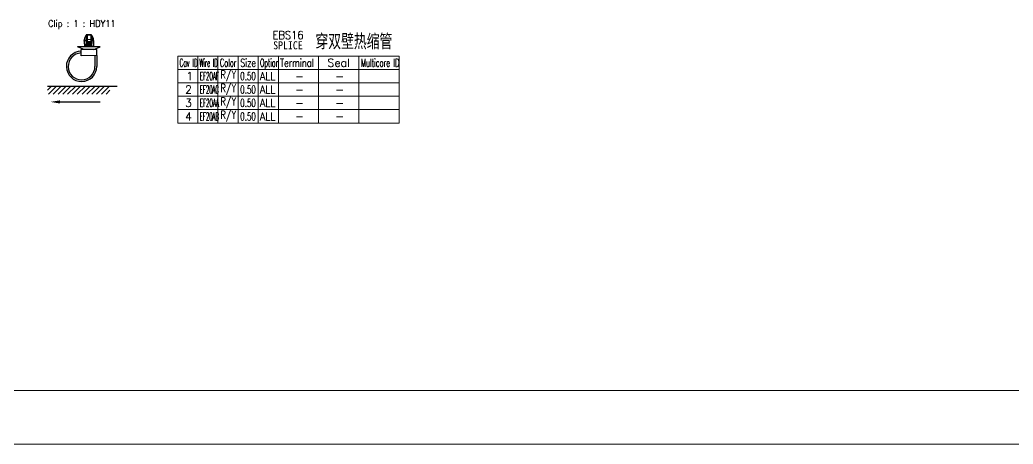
# Model space of a CAD drawing. Header units: inches. Extents: x 47316 to 59086, y 3141 to 11743.
# Drawn here: x 52717.3 to 53087.4, y 9458.1 to 9616.3 of the extents above; entities that cross this region are included whole.
import ezdxf

# ---------------------------------------------------------------- set-up
doc = ezdxf.new("R2010")
doc.units = ezdxf.units.IN
doc.header["$MEASUREMENT"] = 0
doc.styles.add('MtX_FangSong_GB2312', font='')
doc.styles.get("Standard").update_dxf_attribs({"font": ''})
doc.styles.get('MtX_FangSong_GB2312').set_extended_font_data('FangSong_GB2312')
doc.styles.get('Standard').set_extended_font_data('SimSun')

msp = doc.modelspace()

# ---------------------------------------------------------------- linework, layer by layer
at = {"color": 0, "linetype": 'ByBlock', "lineweight": -3, "ltscale": 0.012206}
for p, q in [((52741.36, 9608.84), (52741.36, 9608.59)), ((52741.46, 9608.84), (52741.46, 9608.59))]:
    msp.add_line(p, q, dxfattribs=at)
at = {"color": 0, "linetype": 'ByBlock', "lineweight": -3, "ltscale": 0.005}
for p, q in [((52741.46, 9608.84), (52741.36, 9608.84)), ((52741.46, 9608.59), (52741.36, 9608.59)), ((52741.59, 9609.43), (52741.5, 9609.47)), ((52742.12, 9610.57), (52742.03, 9610.61)), ((52742.12, 9610.57), (52742.12, 9610.67)), ((52743.99, 9610.58), (52743.99, 9610.68)), ((52743.99, 9610.58), (52744.08, 9610.62)), ((52744.53, 9609.44), (52744.62, 9609.48)), ((52744.66, 9608.85), (52744.76, 9608.85)), ((52744.66, 9608.61), (52744.76, 9608.61)), ((52744.67, 9606.35), (52744.77, 9606.35))]:
    msp.add_line(p, q, dxfattribs=at)
at = {"color": 0, "linetype": 'ByBlock', "lineweight": -3, "ltscale": 0.004477}
msp.add_line((52741.36, 9608.5), (52741.36, 9608.59), dxfattribs=at)
at = {"color": 0, "linetype": 'ByBlock', "lineweight": -3, "ltscale": 0.00896}
msp.add_line((52741.36, 9608.33), (52741.36, 9608.5), dxfattribs=at)
at = {"color": 0, "linetype": 'ByBlock', "lineweight": -3, "ltscale": 0.107719}
msp.add_line((52741.36, 9608.33), (52741.37, 9606.17), dxfattribs=at)
at = {"color": 0, "linetype": 'ByBlock', "lineweight": -3, "ltscale": 0.000715637}
msp.add_line((52741.38, 9608.32), (52741.36, 9608.32), dxfattribs=at)
at = {"color": 0, "linetype": 'ByBlock', "lineweight": -3, "ltscale": 0.0325}
for p, q in [((52742.11, 9608.6), (52741.46, 9608.59)), ((52742.11, 9608.48), (52741.46, 9608.48)), ((52744.66, 9608.61), (52744.01, 9608.61)), ((52744.66, 9608.45), (52744.01, 9608.45)), ((52744.01, 9606.5), (52744.66, 9606.5))]:
    msp.add_line(p, q, dxfattribs=at)
at = {"color": 0, "linetype": 'ByBlock', "lineweight": -3, "ltscale": 0.005597}
msp.add_line((52741.46, 9608.48), (52741.46, 9608.59), dxfattribs=at)
at = {"color": 0, "linetype": 'ByBlock', "lineweight": -3, "ltscale": 0.002986}
msp.add_line((52741.46, 9608.42), (52741.46, 9608.48), dxfattribs=at)
at = {"color": 0, "linetype": 'ByBlock', "lineweight": -3, "ltscale": 9.0198e-05}
msp.add_line((52741.46, 9608.42), (52741.46, 9608.42), dxfattribs=at)
at = {"color": 0, "linetype": 'ByBlock', "lineweight": -3, "ltscale": 0.000495148}
msp.add_line((52741.47, 9608.42), (52741.46, 9608.42), dxfattribs=at)
at = {"color": 0, "linetype": 'ByBlock', "lineweight": -3, "ltscale": 0.031953}
msp.add_line((52742.11, 9608.42), (52741.47, 9608.42), dxfattribs=at)
at = {"color": 0, "linetype": 'ByBlock', "lineweight": -3, "ltscale": 0.062942}
for p, q in [((52741.5, 9609.47), (52742.03, 9610.61)), ((52744.08, 9610.62), (52744.62, 9609.48))]:
    msp.add_line(p, q, dxfattribs=at)
at = {"color": 0, "linetype": 'ByBlock', "lineweight": -3, "ltscale": 0.062941}
for p, q in [((52741.59, 9609.43), (52742.12, 9610.57)), ((52743.99, 9610.58), (52744.53, 9609.44))]:
    msp.add_line(p, q, dxfattribs=at)
at = {"color": 0, "linetype": 'ByBlock', "lineweight": -3, "ltscale": 0.081943}
for p, q in [((52742.11, 9610.42), (52742.11, 9608.78)), ((52742.36, 9610.52), (52742.36, 9608.88)), ((52743.76, 9610.53), (52743.76, 9608.89)), ((52744.01, 9610.43), (52744.01, 9608.79))]:
    msp.add_line(p, q, dxfattribs=at)
at = {"color": 0, "linetype": 'ByBlock', "lineweight": -3, "ltscale": 0.04455}
for p, q in [((52742.11, 9608.78), (52742.11, 9607.89)), ((52744.01, 9608.79), (52744.01, 9607.9))]:
    msp.add_line(p, q, dxfattribs=at)
at = {"color": 0, "linetype": 'ByBlock', "lineweight": -3, "ltscale": 0.005363}
msp.add_line((52742.11, 9608.6), (52742.11, 9608.49), dxfattribs=at)
at = {"color": 0, "linetype": 'ByBlock', "lineweight": -3, "ltscale": 0.000233459}
msp.add_line((52742.11, 9608.49), (52742.11, 9608.48), dxfattribs=at)
at = {"color": 0, "linetype": 'ByBlock', "lineweight": -3, "ltscale": 0.003059}
msp.add_line((52742.11, 9608.48), (52742.11, 9608.42), dxfattribs=at)
at = {"color": 0, "linetype": 'ByBlock', "lineweight": -3, "ltscale": 0.1}
msp.add_line((52742.11, 9606.42), (52742.11, 9608.42), dxfattribs=at)
at = {"color": 0, "linetype": 'ByBlock', "lineweight": -3, "ltscale": 0.012637}
for p, q in [((52742.11, 9607.64), (52742.11, 9607.89)), ((52742.36, 9607.82), (52742.36, 9608.07)), ((52743.76, 9608.08), (52743.76, 9607.82)), ((52744.01, 9607.9), (52744.01, 9607.64))]:
    msp.add_line(p, q, dxfattribs=at)
at = {"color": 0, "linetype": 'ByBlock', "lineweight": -3, "ltscale": 0.009006}
for p, q in [((52742.11, 9607.64), (52742.11, 9607.46)), ((52744.01, 9607.64), (52744.01, 9607.46))]:
    msp.add_line(p, q, dxfattribs=at)
at = {"color": 0, "linetype": 'ByBlock', "lineweight": -3, "ltscale": 0.009364}
for p, q in [((52742.11, 9607.46), (52742.11, 9607.27)), ((52742.36, 9607.46), (52742.36, 9607.27)), ((52743.76, 9607.28), (52743.76, 9607.46)), ((52744.01, 9607.28), (52744.01, 9607.46))]:
    msp.add_line(p, q, dxfattribs=at)
at = {"color": 0, "linetype": 'ByBlock', "lineweight": -3, "ltscale": 0.0125}
for p, q in [((52742.11, 9607.46), (52742.36, 9607.46)), ((52743.76, 9607.46), (52744.01, 9607.46)), ((52742.11, 9607.27), (52742.36, 9607.27)), ((52743.06, 9606.42), (52743.07, 9606.17)), ((52743.11, 9606.42), (52743.12, 9606.17)), ((52743.76, 9607.28), (52744.01, 9607.28))]:
    msp.add_line(p, q, dxfattribs=at)
at = {"color": 0, "linetype": 'ByBlock', "lineweight": -3, "ltscale": 0.011816}
for p, q in [((52742.36, 9610.67), (52742.12, 9610.67)), ((52743.99, 9610.68), (52743.76, 9610.68))]:
    msp.add_line(p, q, dxfattribs=at)
at = {"color": 0, "linetype": 'ByBlock', "lineweight": -3, "ltscale": 0.001816}
for p, q in [((52742.16, 9610.57), (52742.12, 9610.57)), ((52743.99, 9610.58), (52743.96, 9610.58))]:
    msp.add_line(p, q, dxfattribs=at)
at = {"color": 0, "linetype": 'ByBlock', "lineweight": -3, "ltscale": 0.07}
for p, q in [((52743.76, 9610.68), (52742.36, 9610.67)), ((52743.76, 9610.53), (52742.36, 9610.52)), ((52743.76, 9608.89), (52742.36, 9608.88)), ((52743.76, 9608.08), (52742.36, 9608.07)), ((52743.76, 9607.82), (52742.36, 9607.82)), ((52743.76, 9607.46), (52742.36, 9607.46)), ((52743.76, 9607.28), (52742.36, 9607.27))]:
    msp.add_line(p, q, dxfattribs=at)
at = {"color": 0, "linetype": 'ByBlock', "lineweight": -3, "ltscale": 0.007544}
for p, q in [((52742.36, 9610.67), (52742.36, 9610.52)), ((52743.76, 9610.68), (52743.76, 9610.53))]:
    msp.add_line(p, q, dxfattribs=at)
at = {"color": 0, "linetype": 'ByBlock', "lineweight": -3, "ltscale": 0.0405}
for p, q in [((52742.36, 9608.88), (52742.36, 9608.07)), ((52743.76, 9608.89), (52743.76, 9608.08))]:
    msp.add_line(p, q, dxfattribs=at)
at = {"color": 0, "linetype": 'ByBlock', "lineweight": -3, "ltscale": 0.018011}
for p, q in [((52742.36, 9607.82), (52742.36, 9607.46)), ((52743.76, 9607.82), (52743.76, 9607.46))]:
    msp.add_line(p, q, dxfattribs=at)
at = {"color": 0, "linetype": 'ByBlock', "lineweight": -3, "ltscale": 0.011804}
for p, q in [((52744.66, 9608.61), (52744.66, 9608.85)), ((52744.76, 9608.61), (52744.76, 9608.85))]:
    msp.add_line(p, q, dxfattribs=at)
at = {"color": 0, "linetype": 'ByBlock', "lineweight": -3, "ltscale": 0.007907}
msp.add_line((52744.66, 9608.61), (52744.66, 9608.45), dxfattribs=at)
at = {"color": 0, "linetype": 'ByBlock', "lineweight": -3, "ltscale": 0.097302}
for p, q in [((52744.66, 9608.45), (52744.66, 9606.5)), ((52744.76, 9608.48), (52744.76, 9606.54))]:
    msp.add_line(p, q, dxfattribs=at)
at = {"color": 0, "linetype": 'ByBlock', "lineweight": -3, "ltscale": 0.006325}
msp.add_line((52744.76, 9608.61), (52744.76, 9608.48), dxfattribs=at)
at = {"color": 0, "linetype": 'ByBlock', "lineweight": -3, "ltscale": 0.425}
msp.add_line((52747.32, 9606.18), (52738.82, 9606.17), dxfattribs=at)
at = {"color": 0, "linetype": 'ByBlock', "lineweight": -3, "ltscale": 0.132311}
for p, q in [((52741.27, 9605.17), (52738.82, 9606.17)), ((52744.87, 9605.18), (52747.32, 9606.18))]:
    msp.add_line(p, q, dxfattribs=at)
at = {"color": 0, "linetype": 'ByBlock', "lineweight": -3, "ltscale": 0.1125}
for p, q in [((52740.17, 9602.92), (52740.17, 9605.17)), ((52745.97, 9602.93), (52745.97, 9605.18))]:
    msp.add_line(p, q, dxfattribs=at)
at = {"color": 0, "linetype": 'ByBlock', "lineweight": -3, "ltscale": 0.096026}
for p, q in [((52742.09, 9605.17), (52740.17, 9605.17)), ((52745.97, 9605.18), (52744.05, 9605.18))]:
    msp.add_line(p, q, dxfattribs=at)
at = {"color": 0, "linetype": 'ByBlock', "lineweight": -3, "ltscale": 0.004339}
msp.add_line((52742.11, 9606.42), (52742.03, 9606.42), dxfattribs=at)
at = {"color": 0, "linetype": 'ByBlock', "lineweight": -3, "ltscale": 0.097948}
msp.add_line((52744.05, 9605.18), (52742.09, 9605.17), dxfattribs=at)
at = {"color": 0, "linetype": 'ByBlock', "lineweight": -3, "ltscale": 0.022501}
for p, q in [((52742.11, 9606.82), (52742.11, 9607.27)), ((52744.01, 9606.83), (52744.01, 9607.28))]:
    msp.add_line(p, q, dxfattribs=at)
at = {"color": 0, "linetype": 'ByBlock', "lineweight": -3, "ltscale": 0.095}
for p, q in [((52744.01, 9606.83), (52742.11, 9606.82)), ((52744.01, 9606.43), (52742.11, 9606.42))]:
    msp.add_line(p, q, dxfattribs=at)
at = {"color": 0, "linetype": 'ByBlock', "lineweight": -3, "ltscale": 0.02}
for p, q in [((52742.11, 9606.42), (52742.11, 9606.82)), ((52744.01, 9606.43), (52744.01, 9606.83))]:
    msp.add_line(p, q, dxfattribs=at)
at = {"color": 0, "linetype": 'ByBlock', "lineweight": -3, "ltscale": 0.0025}
msp.add_line((52743.07, 9606.34), (52743.12, 9606.34), dxfattribs=at)
at = {"color": 0, "linetype": 'ByBlock', "lineweight": -3, "ltscale": 0.032832}
msp.add_line((52744.01, 9606.35), (52744.67, 9606.35), dxfattribs=at)
at = {"color": 0, "linetype": 'ByBlock', "lineweight": -3, "ltscale": 0.007906}
msp.add_line((52744.66, 9606.5), (52744.67, 9606.35), dxfattribs=at)
at = {"color": 0, "linetype": 'ByBlock', "lineweight": -3, "ltscale": 0.008443}
for p, q in [((52744.67, 9606.35), (52744.67, 9606.18)), ((52744.77, 9606.35), (52744.77, 9606.18))]:
    msp.add_line(p, q, dxfattribs=at)
at = {"color": 0, "linetype": 'ByBlock', "lineweight": -3, "ltscale": 0.009488}
msp.add_line((52744.76, 9606.54), (52744.77, 9606.35), dxfattribs=at)
at = {"color": 0, "linetype": 'ByBlock', "lineweight": -3, "ltscale": 0.289999}
msp.add_line((52745.97, 9602.93), (52740.17, 9602.92), dxfattribs=at)
at = {"color": 0, "linetype": 'ByBlock', "lineweight": -3, "ltscale": 0.2}
for p, q in [((52745.32, 9602.93), (52745.33, 9598.93)), ((52745.97, 9602.93), (52745.98, 9598.93))]:
    msp.add_line(p, q, dxfattribs=at)
at = {"color": 0, "linetype": 'Continuous', "lineweight": 15}
for p, q in [((52776.15, 9602.79), (52858.65, 9602.79)), ((52776.15, 9597.79), (52776.15, 9602.79)), ((52776.15, 9597.79), (52858.65, 9597.79))]:
    msp.add_line(p, q, dxfattribs=at)
at = {"color": 7, "linetype": 'Continuous', "lineweight": 15}
for p, q in [((52783.65, 9597.79), (52783.65, 9602.79)), ((52791.15, 9597.79), (52791.15, 9602.79)), ((52798.65, 9597.79), (52798.65, 9602.79)), ((52806.15, 9597.79), (52806.15, 9602.79)), ((52813.65, 9597.79), (52813.65, 9602.79)), ((52828.65, 9597.79), (52828.65, 9602.79)), ((52843.65, 9597.79), (52843.65, 9602.79)), ((52858.65, 9597.79), (52858.65, 9602.79))]:
    msp.add_line(p, q, dxfattribs=at)
at = {"color": 102, "linetype": 'Continuous', "lineweight": 15}
for p, q in [((52783.65, 9592.79), (52783.65, 9597.79)), ((52791.15, 9592.79), (52791.15, 9597.79)), ((52798.65, 9592.79), (52798.65, 9597.79)), ((52806.15, 9592.79), (52806.15, 9597.79)), ((52813.65, 9592.79), (52813.65, 9597.79)), ((52828.65, 9592.79), (52828.65, 9597.79)), ((52843.65, 9592.79), (52843.65, 9597.79)), ((52783.65, 9587.79), (52783.65, 9592.79)), ((52791.15, 9587.79), (52791.15, 9592.79)), ((52798.65, 9587.79), (52798.65, 9592.79)), ((52806.15, 9587.79), (52806.15, 9592.79)), ((52813.65, 9587.79), (52813.65, 9592.79)), ((52828.65, 9587.79), (52828.65, 9592.79)), ((52843.65, 9587.79), (52843.65, 9592.79)), ((52783.65, 9582.79), (52783.65, 9587.79)), ((52791.15, 9582.79), (52791.15, 9587.79)), ((52798.65, 9582.79), (52798.65, 9587.79)), ((52806.15, 9582.79), (52806.15, 9587.79)), ((52813.65, 9582.79), (52813.65, 9587.79)), ((52828.65, 9582.79), (52828.65, 9587.79)), ((52843.65, 9582.79), (52843.65, 9587.79)), ((52783.65, 9577.79), (52783.65, 9582.79)), ((52791.15, 9577.79), (52791.15, 9582.79)), ((52798.65, 9577.79), (52798.65, 9582.79)), ((52806.15, 9577.79), (52806.15, 9582.79)), ((52813.65, 9577.79), (52813.65, 9582.79)), ((52828.65, 9577.79), (52828.65, 9582.79)), ((52843.65, 9577.79), (52843.65, 9582.79))]:
    msp.add_line(p, q, dxfattribs=at)
at = {"color": 0, "lineweight": -3}
for p, q in [((52727.65, 9590.08, 0), (52729.18, 9591.61, 0)), ((52727.65, 9591.61, 0), (52753.54, 9591.61)), ((52727.97, 9588.6, 0), (52730.97, 9591.61, 0)), ((52729.77, 9588.6, 0), (52732.77, 9591.61, 0)), ((52731.56, 9588.6, 0), (52734.57, 9591.61, 0)), ((52733.36, 9588.6, 0), (52736.36, 9591.61, 0)), ((52735.15, 9588.6, 0), (52738.16, 9591.61, 0)), ((52736.95, 9588.6, 0), (52739.95, 9591.61, 0)), ((52738.75, 9588.6, 0), (52741.75, 9591.61, 0)), ((52740.54, 9588.6, 0), (52743.55, 9591.61, 0)), ((52742.34, 9588.6, 0), (52745.34, 9591.61, 0)), ((52744.14, 9588.6, 0), (52747.14, 9591.61, 0)), ((52745.93, 9588.6, 0), (52748.93, 9591.61, 0)), ((52747.73, 9588.6, 0), (52750.73, 9591.61, 0)), ((52749.52, 9588.6, 0), (52750.92, 9590, 0))]:
    msp.add_line(p, q, dxfattribs=at)
msp.add_line((52732.27, 9585.68), (52747.22, 9585.68))
at = {"color": 0, "lineweight": 15}
for p, q in [((50267.93, 9478.08), (57367.93, 9478.08)), ((50247.93, 9458.08), (57387.93, 9458.08))]:
    msp.add_line(p, q, dxfattribs=at)
at = {"color": 0, "linetype": 'ByBlock', "lineweight": -3}
msp.add_lwpolyline([(52742.03, 9606.42), (52741.79, 9606.81), (52741.61, 9607.21), (52741.48, 9607.64), (52741.41, 9607.98), (52741.38, 9608.32)], dxfattribs=at)
at = {"color": 0, "linetype": 'Continuous', "lineweight": 15}
for points in [[(52776.15, 9592.79), (52776.15, 9597.79), (52858.65, 9597.79), (52858.65, 9592.79)], [(52776.15, 9587.79), (52776.15, 9592.79), (52858.65, 9592.79), (52858.65, 9587.79)], [(52776.15, 9582.79), (52776.15, 9587.79), (52858.65, 9587.79), (52858.65, 9582.79)], [(52776.15, 9577.79), (52776.15, 9582.79), (52858.65, 9582.79), (52858.65, 9577.79)]]:
    msp.add_lwpolyline(points, close=True, dxfattribs=at)
at = {"color": 0, "linetype": 'ByBlock', "lineweight": -3}
for centre, radius, start, end in [((52742.86, 9608.84), 1.5, 155.1082, 180.1251), ((52741.46, 9608.32), 0.0999, 90.1825, 180.1824), ((52741.36, 9608.32), 0.00433, 161.2875, 224.5157), ((52741.47, 9608.33), 0.0931, 88.5245, 184.2015), ((52742.86, 9608.84), 1.4, 155.1082, 180.1251), ((52742.12, 9610.57), 0.1, 90.1251, 155.1082), ((52742.36, 9610.42), 0.25, 90.1251, 180.1251), ((52743.76, 9610.43), 0.25, 0.1251, 90.1251), ((52743.99, 9610.58), 0.1, 25.142, 90.1251), ((52743.26, 9608.84), 1.4, 0.1251, 25.142), ((52743.26, 9608.84), 1.5, 0.1251, 25.142), ((52740.33, 9598.92), 5.65, 91.6464, 0.1251), ((52740.33, 9598.92), 5, 91.8442, 0.1251), ((52743.51, 9606.43), 0.5, 330.1251, 0.1251)]:
    msp.add_arc(centre, radius, start, end, dxfattribs=at)
for centre, major_axis, ratio, start_param, end_param in [((52741.46, 9608.5), (0.1, 0), 0.22389, 3.141593, 4.712389), ((52741.46, 9608.33), (0.1, 0), 0.97071, 1.570796, 3.141593), ((52742.36, 9610.42), (-0.25, -0.001), 0.396439, 4.712389, 6.283185), ((52742.36, 9608.78), (-0.25, -0.001), 0.396439, 4.712389, 6.283185), ((52742.36, 9607.89), (-0.25, -0.001), 0.720438, 4.712389, 6.283185), ((52742.36, 9607.64), (-0.25, -0.001), 0.720438, 4.712389, 6.283185), ((52743.76, 9610.43), (-0.25, -0.001), 0.396439, 3.141593, 4.712389), ((52743.76, 9608.79), (-0.25, -0.001), 0.396439, 3.141593, 4.712389), ((52743.76, 9607.9), (-0.25, -0.001), 0.720438, 3.141593, 4.712389), ((52743.76, 9607.64), (-0.25, -0.001), 0.720438, 3.141593, 4.712389), ((52744.66, 9608.48), (-0.1, 0), 0.316228, 1.570796, 3.141593), ((52744.66, 9606.54), (-0.1, 0), 0.316228, 1.570796, 3.141593)]:
    msp.add_ellipse(centre, major_axis=major_axis, ratio=ratio, start_param=start_param, end_param=end_param, dxfattribs=at)
msp.add_solid([(52732.27, 9585.09), (52728.77, 9585.68), (52732.27, 9586.26)])

# ---------------------------------------------------------------- texts
at = {"lineweight": 15, "style": 'MtX_FangSong_GB2312', "width": 0.7}
msp.add_text('穿双壁热缩管', height=5, dxfattribs=at).set_placement((52827.47, 9605.84))
at = {"color": 42, "linetype": 'Continuous', "lineweight": 15, "insert": (52727.86, 9616.16), "char_height": 2.5, "width": 30.1071, "attachment_point": 1}
msp.add_mtext('\\Fromans.shx;\\W0.9000000000;\\T1.0000000000;\\o\\lClip : 1 : HDY11', dxfattribs=at)
at = {"color": 6, "linetype": 'Continuous', "lineweight": 20, "char_height": 3, "attachment_point": 1}
for s, insert, width in [('\\Fromans.shx;\\W0.9000000000;\\T1.0000000000;\\o\\lEBS16', (52811.48, 9612.11), 12.8571), ('\\f黑体|b0|i0|c1|p0;\\W0.9000000000;\\T1.0000000000;\\o\\lSPLICE', (52811.71, 9608.29), 11.6494)]:
    msp.add_mtext(s, dxfattribs=dict(at, insert=insert, width=width))
at = {"color": 7, "linetype": 'Continuous', "lineweight": 15, "char_height": 3, "attachment_point": 1}
for s, insert, width in [('\\Fromans.shx;\\W0.4292452830;\\T1.0000000000;\\o\\lCav ID', (52776.83, 9601.79), 6.5), ('\\Fromans.shx;\\W0.4026548673;\\T1.0000000000;\\o\\lWire ID', (52784.26, 9601.79), 6.5), ('\\Fromans.shx;\\W0.5687500000;\\T1.0000000000;\\o\\lColor', (52791.89, 9601.79), 6.5), ('\\Fromans.shx;\\W0.7222222222;\\T1.0000000000;\\o\\lSize', (52799.46, 9601.79), 6.5), ('\\Fromans.shx;\\W0.4595959596;\\T1.0000000000;\\o\\lOption', (52806.84, 9601.79), 6.5), ('\\Fromans.shx;\\W0.7480916031;\\T1.0000000000;\\o\\lTerminal', (52814.25, 9601.79), 14), ('\\Fromans.shx;\\W1.0000000000;\\T1.0000000000;\\o\\lSeal', (52831.93, 9601.79), 9.2857), ('\\Fromans.shx;\\W0.5185185185;\\T1.0000000000;\\o\\lMulticore ID', (52844.44, 9601.79), 14), ('\\Fromans.shx;\\W1.0000000000;\\T1.0000000000;\\o\\l1', (52779.33, 9596.79), 2.8571), ('\\Fromans.shx;\\W1.0000000000;\\T1.0000000000;\\o\\l2', (52778.9, 9591.79), 2.8571), ('\\Fromans.shx;\\W1.0000000000;\\T1.0000000000;\\o\\l3', (52778.9, 9586.79), 2.8571), ('\\Fromans.shx;\\W1.0000000000;\\T1.0000000000;\\o\\l4', (52778.9, 9581.79), 2.8571)]:
    msp.add_mtext(s, dxfattribs=dict(at, insert=insert, width=width))
at = {"color": 21, "linetype": 'Continuous', "lineweight": 15, "char_height": 3, "attachment_point": 1}
for s, insert, width in [('\\Fromans.shx;\\W0.4026548673;\\T1.0000000000;\\o\\lEF20AF', (52784.38, 9596.79), 6.5), ('\\Fromans.shx;\\W0.6500000000;\\T1.0000000000;\\o\\l0.50', (52799.43, 9596.79), 6.5), ('\\Fromans.shx;\\W1.0000000000;\\T1.0000000000;\\o\\l-', (52819.86, 9596.79), 3.7143), ('\\Fromans.shx;\\W0.3922413793;\\T1.0000000000;\\o\\lEF20AC', (52784.37, 9591.79), 6.5), ('\\Fromans.shx;\\W0.6500000000;\\T1.0000000000;\\o\\l0.50', (52799.43, 9591.79), 6.5), ('\\Fromans.shx;\\W1.0000000000;\\T1.0000000000;\\o\\l-', (52819.86, 9591.79), 3.7143), ('\\Fromans.shx;\\W0.4026548673;\\T1.0000000000;\\o\\lEF20AA', (52784.38, 9586.79), 6.5), ('\\Fromans.shx;\\W0.6500000000;\\T1.0000000000;\\o\\l0.50', (52799.43, 9586.79), 6.5), ('\\Fromans.shx;\\W0.3922413793;\\T1.0000000000;\\o\\lEF20AB', (52784.37, 9581.79), 6.5), ('\\Fromans.shx;\\W0.6500000000;\\T1.0000000000;\\o\\l0.50', (52799.43, 9581.79), 6.5), ('\\Fromans.shx;\\W1.0000000000;\\T1.0000000000;\\o\\l-', (52819.86, 9586.79), 3.7143), ('\\Fromans.shx;\\W1.0000000000;\\T1.0000000000;\\o\\l-', (52819.86, 9581.79), 3.7143)]:
    msp.add_mtext(s, dxfattribs=dict(at, insert=insert, width=width))
at = {"color": 140, "linetype": 'Continuous', "lineweight": 15, "char_height": 3, "attachment_point": 1}
for s, insert, width in [('\\Fromans.shx;\\W0.7459016393;\\T1.0000000000;\\o\\lR/Y', (52792.07, 9597.37), 6.5), ('\\Fromans.shx;\\W0.8750000000;\\T1.0000000000;\\o\\lALL', (52806.77, 9596.79), 6.5), ('\\Fromans.shx;\\W0.7459016393;\\T1.0000000000;\\o\\lR/Y', (52792.07, 9592.37), 6.5), ('\\Fromans.shx;\\W1.0000000000;\\T1.0000000000;\\o\\l-', (52834.86, 9596.79), 3.7143), ('\\Fromans.shx;\\W0.8750000000;\\T1.0000000000;\\o\\lALL', (52806.77, 9591.79), 6.5), ('\\Fromans.shx;\\W1.0000000000;\\T1.0000000000;\\o\\l-', (52834.86, 9591.79), 3.7143), ('\\Fromans.shx;\\W0.7459016393;\\T1.0000000000;\\o\\lR/Y', (52792.07, 9587.37), 6.5), ('\\Fromans.shx;\\W0.8750000000;\\T1.0000000000;\\o\\lALL', (52806.77, 9586.79), 6.5), ('\\Fromans.shx;\\W0.7459016393;\\T1.0000000000;\\o\\lR/Y', (52792.07, 9582.37), 6.5), ('\\Fromans.shx;\\W0.8750000000;\\T1.0000000000;\\o\\lALL', (52806.77, 9581.79), 6.5), ('\\Fromans.shx;\\W1.0000000000;\\T1.0000000000;\\o\\l-', (52834.86, 9586.79), 3.7143), ('\\Fromans.shx;\\W1.0000000000;\\T1.0000000000;\\o\\l-', (52834.86, 9581.79), 3.7143)]:
    msp.add_mtext(s, dxfattribs=dict(at, insert=insert, width=width))

doc.saveas('drawing.dxf')
